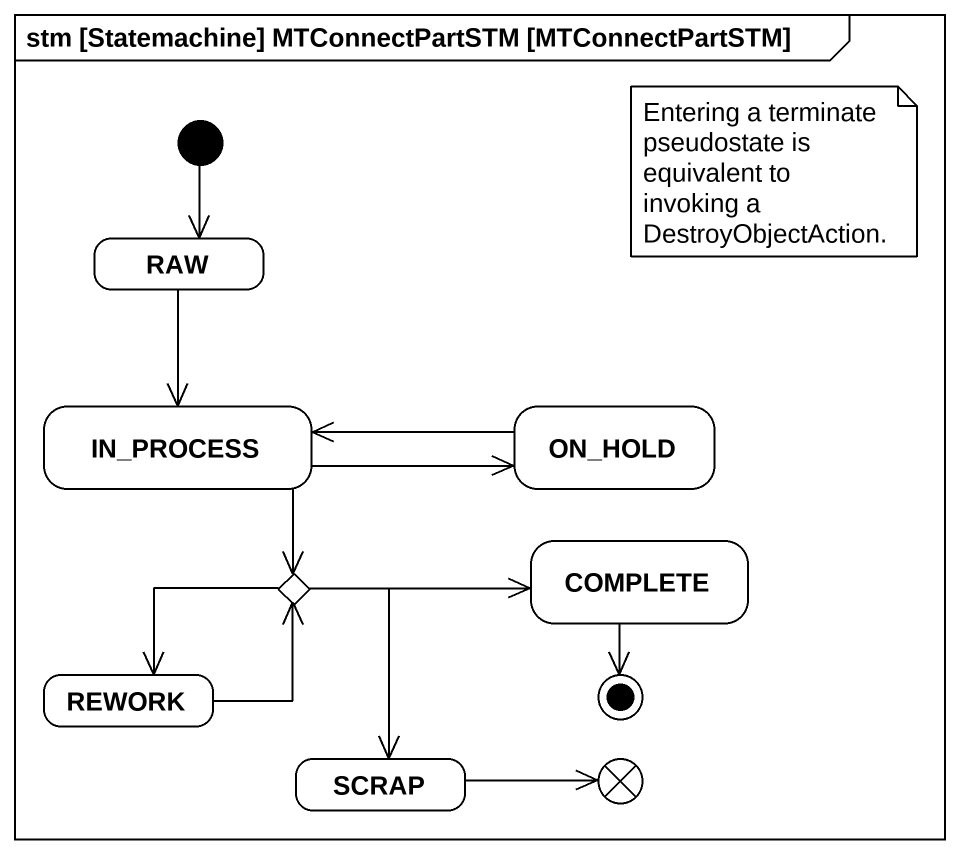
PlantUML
@startuml
mainframe stm [Statemachine] MTConnectPartSTM [MTConnectPartSTM]
hide empty description
state RAW
state IN_PROCESS
state ON_HOLD
state choice1 <<choice>>
state COMPLETE
state REWORK
state SCRAP
state flowfinal1 <<end>>
[*] --> RAW
RAW --> IN_PROCESS
IN_PROCESS -right-> ON_HOLD
IN_PROCESS --> choice1
ON_HOLD -left-> IN_PROCESS
choice1 -right-> COMPLETE
choice1 --> REWORK
choice1 --> SCRAP
REWORK -up-> choice1
SCRAP -right-> flowfinal1
COMPLETE --> [*]
note as N1
  Entering a terminate pseudostate is equivalent to invoking a DestroyObjectAction.
end note
@enduml
